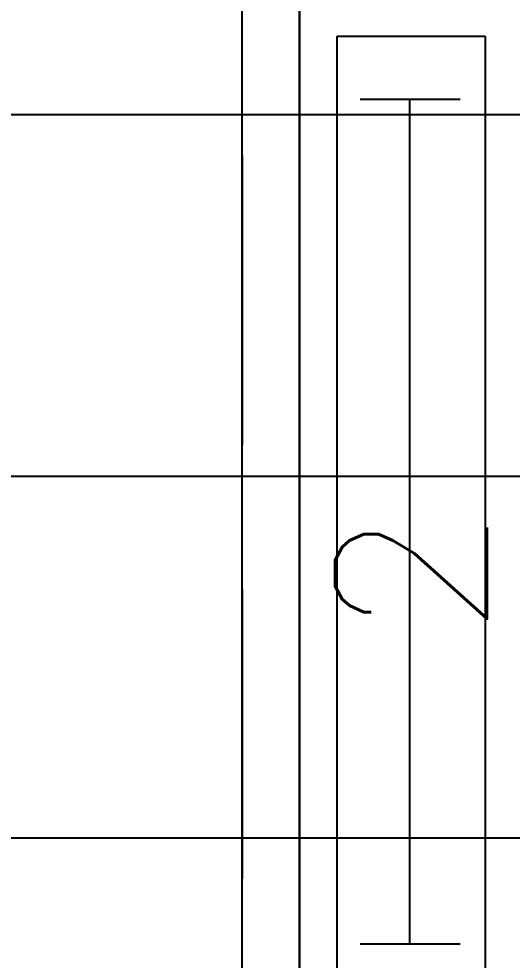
# Model space of a CAD drawing. Header units: inches. Extents: x 567115 to 582893, y 124948 to 133566.
# Drawn here: x 580412.03 to 580437.58, y 131749.92 to 131798.73 of the extents above; entities that cross this region are included whole.
import ezdxf

# ---------------------------------------------------------------- set-up
doc = ezdxf.new("R2010")
doc.units = ezdxf.units.IN
doc.header["$MEASUREMENT"] = 0
doc.linetypes.add('DASHED', pattern=[0.75, 0.5, -0.25])
for name, color, linetype in [('BOARD', 3, 'Continuous'), ('kazeb', 15, 'Continuous'), ('khatchin', 15, 'DASHED'), ('LIGHTING', 3, 'Continuous'), ('mobl', 11, 'Continuous'), ('wall kanaf', 4, 'Continuous')]:
    doc.layers.add(name, color=color, linetype=linetype)
doc.styles.add('ROMANS', font='romans.shx')

# ---------------------------------------------------------------- blocks, each defined once
blk = doc.blocks.new('BOARD1')
at = {"layer": 'BOARD', "color": 4}
blk.add_line((-77.345, 2.639), (98.928, 2.639), dxfattribs=at)
at = {"layer": 'BOARD'}
for p, q in [((-33.516, 0), (33.516, 0)), ((33.516, 0), (33.516, -10.387)), ((33.516, -10.387), (-33.516, -10.387))]:
    blk.add_line(p, q, dxfattribs=at)
at = {"layer": 'BOARD', "color": 3}
for p, q in [((-30.192, -1.618), (-30.192, -8.638)), ((29.101, -1.618), (29.101, -8.638)), ((-30.192, -5.106), (29.101, -5.106))]:
    blk.add_line(p, q, dxfattribs=at)
at = {"layer": 'BOARD', "color": 2, "style": 'ROMANS'}
blk.add_text('2', height=10.644, dxfattribs=at).set_placement((-8.721, -10.5))
blk = doc.blocks.new('tahkt')
at = {"layer": 'mobl'}
blk.add_line((0, -45), (0, 45), dxfattribs=at)

msp = doc.modelspace()

# ---------------------------------------------------------------- hatches: boundary and pattern name
at = {"layer": 'kazeb'}
h = msp.add_hatch(dxfattribs=at)
h.set_pattern_fill('LINE', color=256, scale=150, style=2)
edge = h.paths.add_edge_path()
edge.add_line((579985.566, 131982.095), (580405.566, 131981.982))
edge.add_line((580405.566, 131981.982), (580405.566, 131933.374))
edge.add_line((580405.566, 131933.374), (580405.566, 131934.039))
edge.add_line((580405.566, 131934.039), (580465.066, 131934.039))
edge.add_line((580465.066, 131934.039), (580465.066, 131255.039))
edge.add_line((580465.066, 131255.039), (580405.566, 131255.039))
edge.add_line((580405.566, 131255.039), (580405.566, 131189.539))
edge.add_line((580405.566, 131189.539), (579985.566, 131189.539))
edge.add_line((579985.566, 131189.539), (579985.566, 131255.039))
edge.add_line((579985.566, 131255.039), (579985.566, 131565.044))
edge.add_line((579985.566, 131565.044), (579985.566, 131982.039))

# ---------------------------------------------------------------- linework, layer by layer
at = {"layer": 'khatchin', "ltscale": 30}
msp.add_lwpolyline([(580794.091, 131997.148), (580746.591, 131997.148), (580546.591, 131997.148), (580505.091, 131997.148), (580505.091, 131949.148), (580423.591, 131949.148), (580423.591, 131499.148), (580794.091, 131499.148)], close=True, dxfattribs=at)
at = {"layer": 'wall kanaf', "color": 15}
msp.add_line((580423.591, 131499.148), (580423.591, 131949.148), dxfattribs=at)

# ---------------------------------------------------------------- block references
at = {"layer": 'LIGHTING', "linetype": 'Continuous', "ltscale": 7, "xscale": 0.738630000007106, "yscale": 0.738630000007106, "zscale": 0.738630000007106, "rotation": 90}
msp.add_blockref('BOARD1', (580428.515, 131773.068), dxfattribs=at)
at = {"layer": 'mobl', "linetype": 'Continuous'}
msp.add_blockref('tahkt', (580426.591, 131781.148), dxfattribs=at)

doc.saveas('drawing.dxf')
